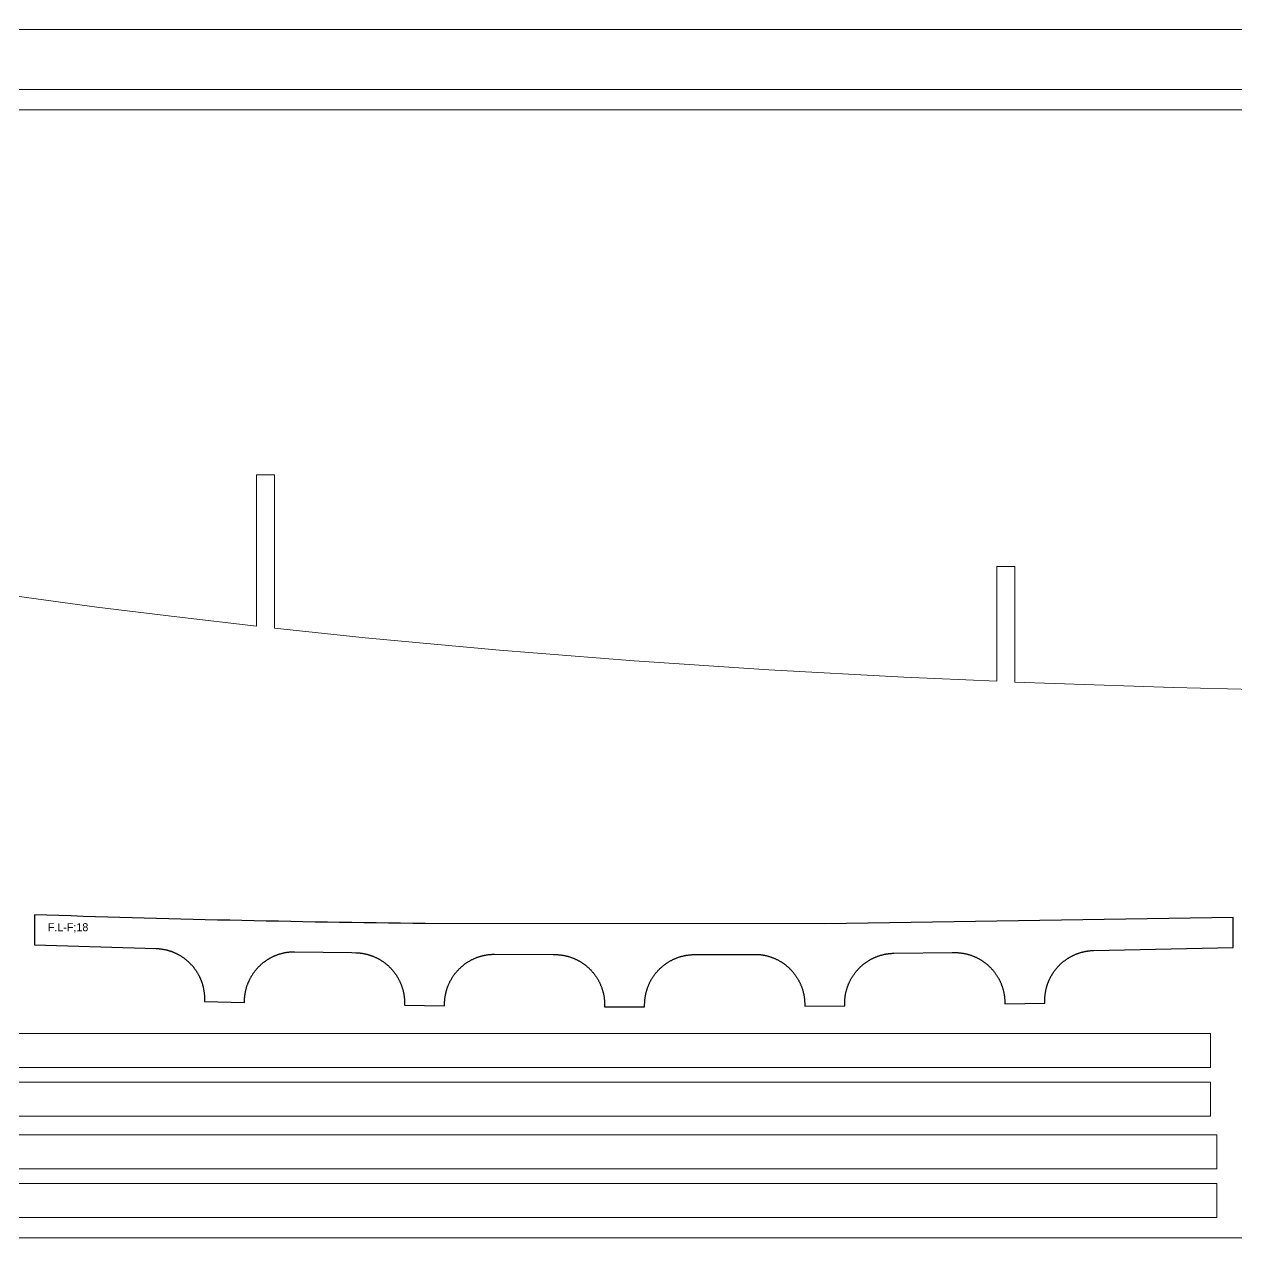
# Model space of a CAD drawing. Header units: millimetres. Extents: x 0 to 7720, y 0 to 5733.
# Drawn here: x 619 to 1225, y 4486 to 5092 of the extents above; entities that cross this region are included whole.
import ezdxf

# ---------------------------------------------------------------- set-up
doc = ezdxf.new("R2010")
doc.units = ezdxf.units.MM
for name, color, linetype in [('0_0_0', 1, 'Continuous'), ('CORTE_6MM', 1, 'Continuous'), ('plate', 3, 'Continuous')]:
    doc.layers.add(name, color=color, linetype=linetype)

msp = doc.modelspace()

# ---------------------------------------------------------------- linework, layer by layer
at = {"layer": '0_0_0', "lineweight": 0}
msp.add_lwpolyline([(1722.57, 5059.61), (10.57, 5059.61), (10.57, 5089.61), (1722.57, 5089.61), (1722.57, 5059.61)], close=True, dxfattribs=at)
at = {"layer": 'CORTE_6MM', "lineweight": 0}
for p, q in [((4.25, 4587.99), (1212.25, 4587.99)), ((1212.25, 4570.99), (1212.25, 4587.99)), ((1212.25, 4570.99), (4.25, 4570.99)), ((4.25, 4563.65), (1212.25, 4563.65)), ((1212.25, 4546.65), (1212.25, 4563.65)), ((1212.25, 4546.65), (4.25, 4546.65)), ((7.4, 4537.43), (1215.4, 4537.43)), ((1215.4, 4537.43), (1215.4, 4520.43)), ((1215.4, 4520.43), (7.4, 4520.43)), ((1215.4, 4522.43), (1215.4, 4522.43)), ((7.4, 4513.09), (1215.4, 4513.09)), ((1215.4, 4513.09), (1215.4, 4496.09)), ((1215.4, 4496.09), (7.4, 4496.09)), ((1215.4, 4498.09), (1215.4, 4498.09))]:
    msp.add_line(p, q, dxfattribs=at)
for points in [[(1722.57, 5049.46), (10.57, 5049.46)], [(588.92, 4810.19), (655.77, 4801.1), (695.65, 4796.13), (735.57, 4791.5), (735.57, 4867.13), (744.57, 4867.13), (744.57, 4790.5), (789.83, 4785.76), (857.02, 4779.52), (924.29, 4774.22), (991.62, 4769.79), (1058.99, 4766.12), (1105.57, 4764), (1105.57, 4821.33), (1114.57, 4821.33), (1114.57, 4763.63), (1193.79, 4760.86), (1261.21, 4759.18)]]:
    msp.add_lwpolyline(points, dxfattribs=at)
at = {"layer": 'CORTE_6MM'}
msp.add_lwpolyline([(1009.5, 4601.73), (1029.5, 4601.9), (1029.5, 4603.5), (1029.51, 4603.78), (1029.51, 4604.06), (1029.53, 4604.34), (1029.54, 4604.62), (1029.56, 4604.92), (1029.59, 4605.22), (1029.61, 4605.51), (1029.64, 4605.81), (1029.67, 4606.09), (1029.71, 4606.38), (1029.75, 4606.67), (1029.79, 4606.96), (1029.84, 4607.24), (1029.89, 4607.53), (1029.94, 4607.81), (1030, 4608.1), (1030.06, 4608.38), (1030.12, 4608.67), (1030.18, 4608.95), (1030.25, 4609.23), (1030.33, 4609.52), (1030.4, 4609.8), (1030.48, 4610.08), (1030.57, 4610.36), (1030.65, 4610.64), (1030.74, 4610.91), (1030.83, 4611.19), (1030.93, 4611.46), (1031.03, 4611.74), (1031.13, 4612.01), (1031.23, 4612.28), (1031.34, 4612.55), (1031.45, 4612.82), (1031.57, 4613.09), (1031.68, 4613.35), (1031.8, 4613.62), (1031.93, 4613.88), (1032.05, 4614.14), (1032.18, 4614.4), (1032.32, 4614.66), (1032.45, 4614.92), (1032.59, 4615.17), (1032.73, 4615.43), (1032.88, 4615.68), (1033.02, 4615.93), (1033.17, 4616.18), (1033.33, 4616.43), (1033.48, 4616.67), (1033.64, 4616.91), (1033.8, 4617.16), (1033.97, 4617.4), (1034.14, 4617.64), (1034.31, 4617.87), (1034.48, 4618.11), (1034.66, 4618.35), (1034.85, 4618.59), (1035.04, 4618.82), (1035.23, 4619.05), (1035.42, 4619.29), (1035.62, 4619.51), (1035.81, 4619.74), (1036.02, 4619.97), (1036.22, 4620.19), (1036.43, 4620.41), (1036.64, 4620.62), (1036.85, 4620.84), (1037.06, 4621.05), (1037.28, 4621.25), (1037.5, 4621.46), (1037.72, 4621.66), (1037.94, 4621.86), (1038.17, 4622.06), (1038.4, 4622.26), (1038.63, 4622.45), (1038.86, 4622.64), (1039.1, 4622.83), (1039.34, 4623.01), (1039.58, 4623.19), (1039.82, 4623.37), (1040.07, 4623.54), (1040.31, 4623.72), (1040.56, 4623.89), (1040.82, 4624.05), (1041.07, 4624.22), (1041.32, 4624.38), (1041.58, 4624.53), (1041.84, 4624.69), (1042.1, 4624.84), (1042.37, 4624.99), (1042.63, 4625.13), (1042.9, 4625.28), (1043.16, 4625.41), (1043.43, 4625.55), (1043.71, 4625.68), (1043.98, 4625.81), (1044.25, 4625.93), (1044.53, 4626.06), (1044.8, 4626.17), (1045.08, 4626.29), (1045.36, 4626.4), (1045.64, 4626.51), (1045.92, 4626.61), (1046.21, 4626.71), (1046.49, 4626.81), (1046.78, 4626.91), (1047.06, 4627), (1047.35, 4627.09), (1047.64, 4627.17), (1047.93, 4627.25), (1048.22, 4627.33), (1048.51, 4627.4), (1048.81, 4627.47), (1049.1, 4627.54), (1049.4, 4627.6), (1049.69, 4627.66), (1049.99, 4627.72), (1050.28, 4627.77), (1050.58, 4627.82), (1050.87, 4627.86), (1051.16, 4627.9), (1051.44, 4627.94), (1051.73, 4627.98), (1052.02, 4628.01), (1052.3, 4628.03), (1052.59, 4628.06), (1052.88, 4628.08), (1053.17, 4628.09), (1053.46, 4628.11), (1053.75, 4628.12), (1054.03, 4628.12), (1083.11, 4628.45), (1084.57, 4628.47), (1084.87, 4628.47), (1085.16, 4628.46), (1085.45, 4628.45), (1085.75, 4628.44), (1086.04, 4628.42), (1086.33, 4628.4), (1086.62, 4628.38), (1086.92, 4628.35), (1087.21, 4628.32), (1087.5, 4628.29), (1087.79, 4628.25), (1088.08, 4628.21), (1088.37, 4628.17), (1088.66, 4628.12), (1088.95, 4628.07), (1089.24, 4628.01), (1089.53, 4627.96), (1089.82, 4627.89), (1090.11, 4627.83), (1090.39, 4627.76), (1090.68, 4627.69), (1090.96, 4627.62), (1091.25, 4627.54), (1091.53, 4627.46), (1091.81, 4627.37), (1092.09, 4627.29), (1092.37, 4627.2), (1092.65, 4627.1), (1092.93, 4627), (1093.2, 4626.9), (1093.48, 4626.8), (1093.75, 4626.69), (1094.02, 4626.58), (1094.29, 4626.47), (1094.56, 4626.35), (1094.83, 4626.23), (1095.1, 4626.11), (1095.36, 4625.98), (1095.63, 4625.85), (1095.89, 4625.72), (1096.15, 4625.58), (1096.41, 4625.44), (1096.67, 4625.3), (1096.93, 4625.16), (1097.18, 4625.01), (1097.44, 4624.86), (1097.69, 4624.7), (1097.94, 4624.55), (1098.18, 4624.39), (1098.43, 4624.22), (1098.67, 4624.06), (1098.91, 4623.89), (1099.15, 4623.72), (1099.39, 4623.54), (1099.62, 4623.37), (1099.86, 4623.19), (1100.09, 4623.01), (1100.32, 4622.82), (1100.54, 4622.64), (1100.77, 4622.45), (1100.99, 4622.25), (1101.21, 4622.06), (1101.42, 4621.86), (1101.64, 4621.66), (1101.85, 4621.46), (1102.06, 4621.25), (1102.27, 4621.04), (1102.48, 4620.83), (1102.68, 4620.62), (1102.88, 4620.41), (1103.08, 4620.19), (1103.27, 4619.97), (1103.47, 4619.74), (1103.66, 4619.52), (1103.85, 4619.29), (1104.03, 4619.06), (1104.21, 4618.83), (1104.39, 4618.6), (1104.57, 4618.36), (1104.74, 4618.13), (1104.91, 4617.89), (1105.08, 4617.65), (1105.25, 4617.4), (1105.41, 4617.16), (1105.57, 4616.91), (1105.73, 4616.66), (1105.88, 4616.41), (1106.03, 4616.16), (1106.18, 4615.9), (1106.32, 4615.65), (1106.46, 4615.39), (1106.6, 4615.13), (1106.74, 4614.87), (1106.87, 4614.61), (1107, 4614.35), (1107.13, 4614.08), (1107.25, 4613.81), (1107.37, 4613.55), (1107.49, 4613.28), (1107.6, 4613.01), (1107.71, 4612.73), (1107.82, 4612.46), (1107.92, 4612.18), (1108.02, 4611.91), (1108.12, 4611.63), (1108.22, 4611.35), (1108.31, 4611.07), (1108.4, 4610.79), (1108.48, 4610.5), (1108.56, 4610.22), (1108.64, 4609.94), (1108.71, 4609.65), (1108.78, 4609.37), (1108.85, 4609.08), (1108.92, 4608.8), (1108.98, 4608.51), (1109.03, 4608.22), (1109.09, 4607.94), (1109.14, 4607.65), (1109.19, 4607.36), (1109.23, 4607.07), (1109.27, 4606.77), (1109.31, 4606.48), (1109.34, 4606.19), (1109.37, 4605.9), (1109.4, 4605.6), (1109.42, 4605.31), (1109.44, 4605.02), (1109.46, 4604.72), (1109.47, 4604.43), (1109.48, 4604.14), (1109.49, 4603.91), (1109.49, 4602.88), (1129.49, 4603.21), (1129.49, 4604.87), (1129.5, 4605.1), (1129.5, 4605.33), (1129.51, 4605.57), (1129.52, 4605.8), (1129.53, 4606.04), (1129.55, 4606.29), (1129.57, 4606.54), (1129.59, 4606.8), (1129.62, 4607.08), (1129.65, 4607.37), (1129.68, 4607.62), (1129.72, 4607.87), (1129.75, 4608.12), (1129.79, 4608.38), (1129.83, 4608.63), (1129.87, 4608.88), (1129.92, 4609.13), (1129.97, 4609.38), (1130.02, 4609.63), (1130.07, 4609.88), (1130.13, 4610.12), (1130.19, 4610.37), (1130.25, 4610.62), (1130.31, 4610.87), (1130.38, 4611.11), (1130.45, 4611.36), (1130.52, 4611.6), (1130.59, 4611.84), (1130.67, 4612.09), (1130.74, 4612.33), (1130.82, 4612.57), (1130.91, 4612.81), (1130.99, 4613.05), (1131.08, 4613.29), (1131.17, 4613.53), (1131.26, 4613.76), (1131.36, 4614), (1131.46, 4614.23), (1131.56, 4614.47), (1131.66, 4614.7), (1131.77, 4614.93), (1131.87, 4615.17), (1131.98, 4615.4), (1132.1, 4615.63), (1132.21, 4615.86), (1132.33, 4616.08), (1132.45, 4616.31), (1132.57, 4616.53), (1132.7, 4616.76), (1132.82, 4616.98), (1132.95, 4617.2), (1133.08, 4617.42), (1133.21, 4617.64), (1133.35, 4617.86), (1133.49, 4618.07), (1133.63, 4618.29), (1133.77, 4618.5), (1133.91, 4618.71), (1134.06, 4618.92), (1134.21, 4619.13), (1134.36, 4619.33), (1134.51, 4619.54), (1134.67, 4619.74), (1134.82, 4619.95), (1134.98, 4620.15), (1135.14, 4620.34), (1135.31, 4620.54), (1135.47, 4620.74), (1135.64, 4620.93), (1135.81, 4621.12), (1135.98, 4621.31), (1136.15, 4621.5), (1136.33, 4621.69), (1136.5, 4621.88), (1136.68, 4622.06), (1136.86, 4622.24), (1137.05, 4622.42), (1137.23, 4622.6), (1137.42, 4622.77), (1137.61, 4622.95), (1137.79, 4623.12), (1137.99, 4623.29), (1138.18, 4623.46), (1138.37, 4623.62), (1138.57, 4623.79), (1138.77, 4623.95), (1138.97, 4624.11), (1139.17, 4624.27), (1139.37, 4624.42), (1139.58, 4624.58), (1139.78, 4624.73), (1139.99, 4624.88), (1140.2, 4625.03), (1140.41, 4625.17), (1140.62, 4625.31), (1140.84, 4625.45), (1141.05, 4625.59), (1141.27, 4625.73), (1141.49, 4625.86), (1141.71, 4626), (1141.93, 4626.13), (1142.15, 4626.25), (1142.37, 4626.38), (1142.6, 4626.5), (1142.82, 4626.62), (1143.05, 4626.74), (1143.28, 4626.86), (1143.51, 4626.97), (1143.74, 4627.08), (1143.97, 4627.19), (1144.2, 4627.3), (1144.43, 4627.4), (1144.67, 4627.5), (1144.9, 4627.6), (1145.14, 4627.7), (1145.37, 4627.79), (1145.61, 4627.88), (1145.85, 4627.97), (1146.09, 4628.06), (1146.33, 4628.14), (1146.57, 4628.23), (1146.81, 4628.3), (1147.06, 4628.38), (1147.3, 4628.46), (1147.55, 4628.53), (1147.79, 4628.6), (1148.04, 4628.66), (1148.28, 4628.73), (1148.53, 4628.79), (1148.78, 4628.85), (1149.03, 4628.91), (1149.28, 4628.96), (1149.53, 4629.01), (1149.78, 4629.06), (1150.03, 4629.11), (1150.28, 4629.15), (1150.53, 4629.2), (1150.78, 4629.24), (1151.04, 4629.27), (1151.29, 4629.31), (1151.54, 4629.34), (1151.79, 4629.37), (1152.05, 4629.39), (1152.3, 4629.42), (1152.56, 4629.44), (1152.81, 4629.46), (1153.07, 4629.47), (1153.32, 4629.48), (1153.58, 4629.49), (1153.83, 4629.5), (1223.56, 4630.96), (1223.56, 4645.96), (1019.72, 4642.82), (819.73, 4642.94, -0.005679), (624.56, 4647.35), (624.56, 4632.34), (685.37, 4630.49), (685.87, 4630.47), (686.13, 4630.46), (686.38, 4630.44), (686.64, 4630.42), (686.89, 4630.4), (687.14, 4630.37), (687.39, 4630.34), (687.64, 4630.31), (687.9, 4630.28), (688.15, 4630.24), (688.4, 4630.21), (688.65, 4630.17), (688.9, 4630.12), (689.15, 4630.08), (689.4, 4630.03), (689.65, 4629.98), (689.9, 4629.92), (690.15, 4629.87), (690.39, 4629.81), (690.64, 4629.75), (690.88, 4629.69), (691.13, 4629.62), (691.37, 4629.55), (691.62, 4629.48), (691.86, 4629.41), (692.1, 4629.33), (692.34, 4629.25), (692.58, 4629.17), (692.82, 4629.09), (693.06, 4629), (693.3, 4628.92), (693.54, 4628.83), (693.77, 4628.73), (694.01, 4628.64), (694.24, 4628.54), (694.48, 4628.44), (694.71, 4628.34), (694.94, 4628.23), (695.17, 4628.13), (695.4, 4628.02), (695.63, 4627.9), (695.86, 4627.79), (696.08, 4627.67), (696.31, 4627.55), (696.53, 4627.43), (696.76, 4627.31), (696.98, 4627.18), (697.2, 4627.05), (697.42, 4626.92), (697.64, 4626.79), (697.86, 4626.65), (698.08, 4626.51), (698.29, 4626.37), (698.5, 4626.23), (698.71, 4626.09), (698.92, 4625.94), (699.13, 4625.79), (699.34, 4625.64), (699.54, 4625.49), (699.75, 4625.33), (699.95, 4625.18), (700.15, 4625.02), (700.35, 4624.86), (700.55, 4624.69), (700.74, 4624.53), (700.94, 4624.36), (701.13, 4624.19), (701.32, 4624.02), (701.51, 4623.85), (701.69, 4623.67), (701.88, 4623.5), (702.06, 4623.32), (702.25, 4623.14), (702.43, 4622.95), (702.6, 4622.77), (702.78, 4622.58), (702.95, 4622.39), (703.13, 4622.2), (703.3, 4622.01), (703.46, 4621.82), (703.63, 4621.62), (703.8, 4621.43), (703.96, 4621.23), (704.12, 4621.03), (704.28, 4620.83), (704.43, 4620.62), (704.59, 4620.42), (704.74, 4620.21), (704.89, 4620), (705.03, 4619.79), (705.18, 4619.58), (705.32, 4619.37), (705.46, 4619.16), (705.6, 4618.94), (705.74, 4618.73), (705.87, 4618.51), (706, 4618.29), (706.13, 4618.07), (706.26, 4617.85), (706.39, 4617.62), (706.51, 4617.4), (706.63, 4617.17), (706.75, 4616.94), (706.87, 4616.71), (706.98, 4616.48), (707.09, 4616.25), (707.2, 4616.02), (707.31, 4615.79), (707.41, 4615.56), (707.51, 4615.32), (707.61, 4615.09), (707.7, 4614.85), (707.8, 4614.62), (707.89, 4614.38), (707.98, 4614.14), (708.06, 4613.91), (708.15, 4613.67), (708.23, 4613.43), (708.31, 4613.18), (708.39, 4612.94), (708.46, 4612.7), (708.53, 4612.46), (708.6, 4612.21), (708.67, 4611.97), (708.73, 4611.72), (708.79, 4611.48), (708.85, 4611.23), (708.91, 4610.98), (708.96, 4610.74), (709.02, 4610.49), (709.07, 4610.24), (709.11, 4609.99), (709.16, 4609.74), (709.2, 4609.49), (709.24, 4609.24), (709.27, 4608.99), (709.31, 4608.73), (709.34, 4608.48), (709.37, 4608.23), (709.4, 4607.94), (709.42, 4607.67), (709.45, 4607.41), (709.46, 4607.15), (709.48, 4606.91), (709.49, 4606.67), (709.5, 4606.44), (709.51, 4606.2), (709.52, 4605.74), (709.52, 4604.08), (729.52, 4603.59), (729.52, 4604.11), (729.52, 4604.38), (729.53, 4604.64), (729.54, 4604.91), (729.55, 4605.17), (729.56, 4605.44), (729.58, 4605.7), (729.6, 4605.97), (729.63, 4606.23), (729.65, 4606.5), (729.68, 4606.76), (729.71, 4607.03), (729.75, 4607.29), (729.78, 4607.56), (729.83, 4607.82), (729.87, 4608.08), (729.91, 4608.34), (729.96, 4608.6), (730.01, 4608.86), (730.07, 4609.12), (730.12, 4609.38), (730.18, 4609.64), (730.25, 4609.9), (730.31, 4610.16), (730.38, 4610.41), (730.45, 4610.67), (730.52, 4610.93), (730.6, 4611.18), (730.68, 4611.43), (730.76, 4611.69), (730.84, 4611.94), (730.93, 4612.19), (731.02, 4612.44), (731.11, 4612.69), (731.21, 4612.94), (731.3, 4613.19), (731.4, 4613.43), (731.51, 4613.68), (731.61, 4613.92), (731.72, 4614.17), (731.83, 4614.41), (731.94, 4614.64), (732.06, 4614.88), (732.17, 4615.12), (732.29, 4615.35), (732.41, 4615.59), (732.54, 4615.82), (732.67, 4616.05), (732.79, 4616.28), (732.93, 4616.51), (733.06, 4616.73), (733.2, 4616.96), (733.33, 4617.18), (733.48, 4617.4), (733.62, 4617.63), (733.76, 4617.84), (733.91, 4618.06), (734.06, 4618.28), (734.21, 4618.49), (734.37, 4618.71), (734.53, 4618.92), (734.69, 4619.13), (734.85, 4619.33), (735.01, 4619.54), (735.18, 4619.75), (735.34, 4619.95), (735.51, 4620.15), (735.69, 4620.35), (735.86, 4620.55), (736.04, 4620.74), (736.22, 4620.94), (736.4, 4621.13), (736.58, 4621.32), (736.76, 4621.51), (736.95, 4621.69), (737.14, 4621.88), (737.33, 4622.06), (737.52, 4622.24), (737.72, 4622.42), (737.91, 4622.59), (738.11, 4622.77), (738.31, 4622.94), (738.51, 4623.11), (738.71, 4623.28), (738.92, 4623.44), (739.12, 4623.6), (739.33, 4623.76), (739.54, 4623.92), (739.75, 4624.08), (739.97, 4624.23), (740.18, 4624.39), (740.4, 4624.54), (740.62, 4624.68), (740.84, 4624.83), (741.06, 4624.97), (741.28, 4625.11), (741.5, 4625.25), (741.73, 4625.39), (741.95, 4625.52), (742.18, 4625.65), (742.41, 4625.78), (742.64, 4625.91), (742.88, 4626.03), (743.11, 4626.15), (743.35, 4626.27), (743.59, 4626.39), (743.83, 4626.5), (744.07, 4626.62), (744.31, 4626.73), (744.55, 4626.83), (744.8, 4626.94), (745.04, 4627.04), (745.29, 4627.14), (745.53, 4627.23), (745.78, 4627.33), (746.03, 4627.42), (746.28, 4627.51), (746.53, 4627.59), (746.78, 4627.68), (747.03, 4627.76), (747.29, 4627.84), (747.54, 4627.91), (747.8, 4627.98), (748.05, 4628.05), (748.31, 4628.12), (748.57, 4628.19), (748.82, 4628.25), (749.08, 4628.31), (749.34, 4628.36), (749.6, 4628.42), (749.86, 4628.47), (750.12, 4628.51), (750.39, 4628.56), (750.65, 4628.6), (750.91, 4628.64), (751.17, 4628.68), (751.44, 4628.71), (751.7, 4628.74), (751.96, 4628.77), (752.23, 4628.8), (752.49, 4628.82), (752.76, 4628.84), (753.02, 4628.86), (753.29, 4628.87), (753.58, 4628.89), (753.85, 4628.9), (754.1, 4628.9), (754.35, 4628.9), (754.59, 4628.9), (783.09, 4628.42), (785.22, 4628.39), (785.49, 4628.38), (785.75, 4628.36), (786.02, 4628.35), (786.29, 4628.33), (786.55, 4628.31), (786.82, 4628.29), (787.08, 4628.26), (787.35, 4628.23), (787.61, 4628.2), (787.88, 4628.17), (788.14, 4628.13), (788.4, 4628.09), (788.66, 4628.05), (788.93, 4628), (789.19, 4627.95), (789.45, 4627.9), (789.71, 4627.85), (789.97, 4627.79), (790.23, 4627.73), (790.49, 4627.67), (790.75, 4627.6), (791, 4627.53), (791.26, 4627.46), (791.52, 4627.39), (791.77, 4627.31), (792.03, 4627.24), (792.28, 4627.15), (792.53, 4627.07), (792.79, 4626.98), (793.04, 4626.89), (793.29, 4626.8), (793.54, 4626.71), (793.79, 4626.61), (794.04, 4626.51), (794.28, 4626.4), (794.53, 4626.3), (794.77, 4626.19), (795.02, 4626.08), (795.26, 4625.96), (795.5, 4625.84), (795.74, 4625.73), (795.98, 4625.6), (796.22, 4625.48), (796.45, 4625.35), (796.69, 4625.22), (796.92, 4625.09), (797.15, 4624.96), (797.38, 4624.82), (797.61, 4624.68), (797.84, 4624.54), (798.06, 4624.4), (798.29, 4624.25), (798.51, 4624.1), (798.73, 4623.95), (798.95, 4623.8), (799.17, 4623.64), (799.39, 4623.48), (799.6, 4623.32), (799.81, 4623.16), (800.02, 4622.99), (800.23, 4622.82), (800.44, 4622.65), (800.65, 4622.48), (800.85, 4622.31), (801.05, 4622.13), (801.25, 4621.95), (801.45, 4621.77), (801.65, 4621.59), (801.84, 4621.4), (802.04, 4621.22), (802.23, 4621.03), (802.41, 4620.83), (802.6, 4620.64), (802.78, 4620.45), (802.96, 4620.25), (803.14, 4620.05), (803.32, 4619.85), (803.5, 4619.65), (803.67, 4619.44), (803.84, 4619.24), (804.01, 4619.03), (804.18, 4618.82), (804.34, 4618.61), (804.5, 4618.39), (804.66, 4618.18), (804.82, 4617.96), (804.97, 4617.74), (805.13, 4617.52), (805.28, 4617.3), (805.42, 4617.08), (805.57, 4616.85), (805.71, 4616.63), (805.85, 4616.4), (805.99, 4616.17), (806.13, 4615.94), (806.26, 4615.7), (806.39, 4615.47), (806.52, 4615.23), (806.65, 4615), (806.77, 4614.76), (806.89, 4614.52), (807.01, 4614.28), (807.12, 4614.04), (807.23, 4613.8), (807.34, 4613.56), (807.45, 4613.31), (807.55, 4613.07), (807.66, 4612.82), (807.75, 4612.57), (807.85, 4612.33), (807.94, 4612.08), (808.04, 4611.83), (808.12, 4611.58), (808.21, 4611.32), (808.29, 4611.07), (808.37, 4610.82), (808.45, 4610.56), (808.53, 4610.31), (808.6, 4610.05), (808.67, 4609.79), (808.74, 4609.53), (808.8, 4609.27), (808.86, 4609.02), (808.92, 4608.75), (808.98, 4608.49), (809.03, 4608.23), (809.08, 4607.97), (809.13, 4607.71), (809.17, 4607.44), (809.21, 4607.18), (809.25, 4606.91), (809.29, 4606.65), (809.32, 4606.39), (809.35, 4606.12), (809.38, 4605.86), (809.4, 4605.59), (809.43, 4605.33), (809.45, 4605.06), (809.46, 4604.8), (809.48, 4604.53), (809.49, 4604.26), (809.49, 4604), (809.5, 4603.73), (809.5, 4602.13), (829.5, 4601.9), (829.5, 4603.02), (829.51, 4603.26), (829.52, 4603.55), (829.53, 4603.84), (829.55, 4604.14), (829.57, 4604.43), (829.59, 4604.72), (829.61, 4605.01), (829.64, 4605.3), (829.68, 4605.59), (829.71, 4605.88), (829.75, 4606.17), (829.8, 4606.46), (829.84, 4606.75), (829.89, 4607.04), (829.95, 4607.33), (830, 4607.61), (830.06, 4607.9), (830.13, 4608.18), (830.19, 4608.47), (830.26, 4608.75), (830.33, 4609.03), (830.41, 4609.32), (830.49, 4609.6), (830.58, 4609.88), (830.66, 4610.16), (830.75, 4610.44), (830.85, 4610.72), (830.94, 4610.99), (831.04, 4611.27), (831.14, 4611.54), (831.25, 4611.81), (831.36, 4612.09), (831.47, 4612.36), (831.59, 4612.62), (831.71, 4612.89), (831.83, 4613.16), (831.95, 4613.42), (832.08, 4613.68), (832.21, 4613.95), (832.34, 4614.21), (832.48, 4614.46), (832.62, 4614.72), (832.76, 4614.97), (832.91, 4615.23), (833.06, 4615.48), (833.21, 4615.73), (833.36, 4615.98), (833.52, 4616.22), (833.68, 4616.47), (833.84, 4616.71), (834.01, 4616.95), (834.18, 4617.19), (834.35, 4617.43), (834.53, 4617.66), (834.7, 4617.89), (834.88, 4618.12), (835.07, 4618.35), (835.25, 4618.58), (835.44, 4618.81), (835.63, 4619.03), (835.83, 4619.25), (836.02, 4619.47), (836.22, 4619.68), (836.42, 4619.89), (836.62, 4620.1), (836.83, 4620.31), (837.04, 4620.52), (837.25, 4620.72), (837.46, 4620.92), (837.68, 4621.12), (837.89, 4621.31), (838.11, 4621.51), (838.33, 4621.7), (838.56, 4621.88), (838.78, 4622.07), (839.01, 4622.25), (839.24, 4622.43), (839.47, 4622.61), (839.71, 4622.78), (839.95, 4622.95), (840.18, 4623.12), (840.43, 4623.29), (840.67, 4623.45), (840.91, 4623.61), (841.16, 4623.77), (841.41, 4623.93), (841.66, 4624.08), (841.91, 4624.23), (842.17, 4624.37), (842.42, 4624.52), (842.68, 4624.66), (842.94, 4624.79), (843.2, 4624.93), (843.46, 4625.06), (843.72, 4625.19), (843.99, 4625.31), (844.25, 4625.43), (844.52, 4625.55), (844.79, 4625.66), (845.06, 4625.78), (845.33, 4625.89), (845.6, 4625.99), (845.88, 4626.09), (846.15, 4626.19), (846.43, 4626.29), (846.71, 4626.38), (846.98, 4626.47), (847.26, 4626.56), (847.54, 4626.64), (847.82, 4626.72), (848.11, 4626.8), (848.39, 4626.87), (848.67, 4626.94), (848.96, 4627.01), (849.24, 4627.07), (849.53, 4627.13), (849.82, 4627.18), (850.1, 4627.24), (850.39, 4627.29), (850.68, 4627.33), (850.97, 4627.38), (851.26, 4627.42), (851.56, 4627.45), (851.85, 4627.49), (852.14, 4627.52), (852.43, 4627.54), (852.72, 4627.56), (853.02, 4627.58), (853.31, 4627.6), (853.6, 4627.61), (853.9, 4627.62), (854.19, 4627.62), (854.48, 4627.63), (883.81, 4627.47), (884.98, 4627.47), (885.25, 4627.46), (885.53, 4627.45), (885.83, 4627.44), (886.15, 4627.42), (886.44, 4627.4), (886.74, 4627.37), (887.03, 4627.34), (887.32, 4627.31), (887.61, 4627.28), (887.9, 4627.24), (888.19, 4627.2), (888.48, 4627.15), (888.77, 4627.1), (889.06, 4627.05), (889.35, 4627), (889.64, 4626.94), (889.93, 4626.88), (890.21, 4626.81), (890.5, 4626.74), (890.78, 4626.67), (891.07, 4626.59), (891.35, 4626.51), (891.63, 4626.43), (891.91, 4626.35), (892.19, 4626.26), (892.47, 4626.17), (892.75, 4626.07), (893.02, 4625.97), (893.3, 4625.87), (893.57, 4625.77), (893.85, 4625.66), (894.12, 4625.55), (894.39, 4625.43), (894.66, 4625.31), (894.92, 4625.19), (895.19, 4625.07), (895.45, 4624.94), (895.72, 4624.81), (895.98, 4624.68), (896.24, 4624.54), (896.5, 4624.4), (896.76, 4624.26), (897.01, 4624.11), (897.27, 4623.97), (897.52, 4623.81), (897.77, 4623.66), (898.02, 4623.5), (898.26, 4623.34), (898.51, 4623.18), (898.75, 4623.01), (898.99, 4622.84), (899.23, 4622.67), (899.46, 4622.5), (899.7, 4622.32), (899.93, 4622.14), (900.16, 4621.96), (900.39, 4621.77), (900.61, 4621.58), (900.84, 4621.39), (901.06, 4621.2), (901.28, 4621.01), (901.49, 4620.81), (901.71, 4620.61), (901.92, 4620.4), (902.13, 4620.2), (902.33, 4619.99), (902.54, 4619.78), (902.74, 4619.57), (902.94, 4619.35), (903.14, 4619.13), (903.33, 4618.91), (903.52, 4618.69), (903.71, 4618.46), (903.9, 4618.24), (904.08, 4618.01), (904.27, 4617.78), (904.44, 4617.54), (904.62, 4617.31), (904.79, 4617.07), (904.96, 4616.83), (905.13, 4616.59), (905.29, 4616.35), (905.46, 4616.1), (905.61, 4615.86), (905.77, 4615.61), (905.92, 4615.36), (906.07, 4615.1), (906.22, 4614.85), (906.36, 4614.6), (906.5, 4614.34), (906.64, 4614.08), (906.77, 4613.82), (906.9, 4613.56), (907.03, 4613.3), (907.16, 4613.03), (907.28, 4612.77), (907.4, 4612.5), (907.51, 4612.23), (907.63, 4611.96), (907.74, 4611.69), (907.84, 4611.41), (907.95, 4611.14), (908.05, 4610.86), (908.14, 4610.59), (908.24, 4610.31), (908.33, 4610.03), (908.42, 4609.75), (908.5, 4609.47), (908.58, 4609.18), (908.66, 4608.9), (908.73, 4608.62), (908.8, 4608.33), (908.87, 4608.05), (908.93, 4607.76), (908.99, 4607.48), (909.05, 4607.19), (909.1, 4606.9), (909.15, 4606.61), (909.2, 4606.33), (909.24, 4606.04), (909.28, 4605.75), (909.32, 4605.46), (909.35, 4605.16), (909.38, 4604.87), (909.41, 4604.58), (909.43, 4604.28), (909.45, 4603.99), (909.47, 4603.7), (909.48, 4603.41), (909.49, 4603.11), (909.5, 4602.82), (909.5, 4601.42), (929.5, 4601.41), (929.5, 4602.55), (929.5, 4602.84), (929.51, 4603.14), (929.52, 4603.43), (929.53, 4603.73), (929.55, 4604.02), (929.57, 4604.31), (929.59, 4604.61), (929.62, 4604.9), (929.65, 4605.19), (929.68, 4605.49), (929.72, 4605.78), (929.76, 4606.07), (929.8, 4606.36), (929.85, 4606.65), (929.9, 4606.94), (929.96, 4607.23), (930.01, 4607.51), (930.07, 4607.8), (930.14, 4608.09), (930.21, 4608.37), (930.28, 4608.66), (930.35, 4608.94), (930.43, 4609.23), (930.51, 4609.51), (930.6, 4609.79), (930.69, 4610.08), (930.78, 4610.36), (930.87, 4610.63), (930.97, 4610.91), (931.07, 4611.19), (931.18, 4611.46), (931.28, 4611.74), (931.39, 4612.01), (931.51, 4612.28), (931.63, 4612.55), (931.75, 4612.82), (931.87, 4613.08), (931.99, 4613.35), (932.12, 4613.61), (932.26, 4613.88), (932.39, 4614.14), (932.53, 4614.39), (932.67, 4614.65), (932.82, 4614.91), (932.97, 4615.16), (933.12, 4615.41), (933.27, 4615.66), (933.43, 4615.91), (933.59, 4616.16), (933.75, 4616.41), (933.92, 4616.65), (934.08, 4616.89), (934.25, 4617.13), (934.43, 4617.37), (934.61, 4617.6), (934.79, 4617.84), (934.97, 4618.07), (935.15, 4618.3), (935.34, 4618.52), (935.53, 4618.75), (935.73, 4618.97), (935.92, 4619.19), (936.12, 4619.41), (936.32, 4619.62), (936.52, 4619.83), (936.73, 4620.04), (936.94, 4620.25), (937.15, 4620.46), (937.36, 4620.66), (937.57, 4620.86), (937.79, 4621.06), (938.01, 4621.25), (938.23, 4621.44), (938.46, 4621.63), (938.68, 4621.82), (938.91, 4622.01), (939.14, 4622.19), (939.38, 4622.37), (939.61, 4622.54), (939.85, 4622.72), (940.09, 4622.89), (940.33, 4623.05), (940.57, 4623.22), (940.82, 4623.38), (941.06, 4623.54), (941.31, 4623.7), (941.56, 4623.85), (941.82, 4624), (942.07, 4624.15), (942.33, 4624.3), (942.59, 4624.44), (942.85, 4624.58), (943.11, 4624.71), (943.37, 4624.85), (943.63, 4624.97), (943.9, 4625.1), (944.17, 4625.22), (944.44, 4625.34), (944.7, 4625.46), (944.98, 4625.57), (945.25, 4625.68), (945.52, 4625.79), (945.8, 4625.9), (946.07, 4626), (946.35, 4626.09), (946.63, 4626.19), (946.91, 4626.28), (947.19, 4626.37), (947.47, 4626.45), (947.75, 4626.53), (948.03, 4626.61), (948.32, 4626.68), (948.6, 4626.75), (948.89, 4626.82), (949.18, 4626.89), (949.46, 4626.95), (949.75, 4627), (950.04, 4627.06), (950.33, 4627.11), (950.62, 4627.16), (950.91, 4627.2), (951.21, 4627.24), (951.5, 4627.28), (951.79, 4627.31), (952.08, 4627.34), (952.37, 4627.37), (952.67, 4627.39), (952.96, 4627.41), (953.28, 4627.43), (953.58, 4627.44), (953.86, 4627.45), (954.13, 4627.46), (983.52, 4627.58), (984.69, 4627.58), (984.97, 4627.58), (985.25, 4627.57), (985.54, 4627.56), (985.87, 4627.54), (986.16, 4627.53), (986.46, 4627.51), (986.75, 4627.48), (987.04, 4627.45), (987.33, 4627.42), (987.62, 4627.39), (987.92, 4627.35), (988.21, 4627.31), (988.5, 4627.26), (988.79, 4627.21), (989.08, 4627.16), (989.36, 4627.1), (989.65, 4627.04), (989.94, 4626.98), (990.22, 4626.92), (990.51, 4626.85), (990.79, 4626.78), (991.08, 4626.7), (991.36, 4626.62), (991.64, 4626.54), (991.92, 4626.46), (992.2, 4626.37), (992.48, 4626.27), (992.75, 4626.18), (993.03, 4626.08), (993.3, 4625.98), (993.58, 4625.88), (993.85, 4625.77), (994.12, 4625.66), (994.39, 4625.54), (994.66, 4625.42), (994.92, 4625.3), (995.19, 4625.18), (995.45, 4625.05), (995.72, 4624.92), (995.98, 4624.79), (996.24, 4624.65), (996.5, 4624.51), (996.75, 4624.37), (997.01, 4624.23), (997.26, 4624.08), (997.51, 4623.93), (997.76, 4623.77), (998.01, 4623.61), (998.26, 4623.45), (998.5, 4623.29), (998.74, 4623.13), (998.98, 4622.96), (999.22, 4622.79), (999.46, 4622.61), (999.69, 4622.44), (999.92, 4622.26), (1000.15, 4622.08), (1000.38, 4621.89), (1000.6, 4621.7), (1000.83, 4621.51), (1001.05, 4621.32), (1001.26, 4621.13), (1001.48, 4620.93), (1001.69, 4620.73), (1001.9, 4620.53), (1002.11, 4620.32), (1002.32, 4620.11), (1002.52, 4619.9), (1002.73, 4619.69), (1002.93, 4619.48), (1003.12, 4619.26), (1003.32, 4619.04), (1003.51, 4618.82), (1003.7, 4618.59), (1003.88, 4618.37), (1004.07, 4618.14), (1004.25, 4617.91), (1004.43, 4617.67), (1004.61, 4617.44), (1004.78, 4617.2), (1004.95, 4616.96), (1005.12, 4616.72), (1005.28, 4616.48), (1005.44, 4616.23), (1005.6, 4615.99), (1005.76, 4615.74), (1005.91, 4615.49), (1006.06, 4615.24), (1006.21, 4614.98), (1006.35, 4614.73), (1006.49, 4614.47), (1006.63, 4614.21), (1006.76, 4613.95), (1006.89, 4613.69), (1007.02, 4613.43), (1007.15, 4613.16), (1007.27, 4612.9), (1007.39, 4612.63), (1007.51, 4612.36), (1007.62, 4612.09), (1007.73, 4611.82), (1007.84, 4611.54), (1007.94, 4611.27), (1008.04, 4610.99), (1008.14, 4610.72), (1008.23, 4610.44), (1008.32, 4610.16), (1008.41, 4609.88), (1008.49, 4609.59), (1008.57, 4609.31), (1008.65, 4609.03), (1008.73, 4608.74), (1008.8, 4608.46), (1008.86, 4608.18), (1008.93, 4607.89), (1008.99, 4607.6), (1009.05, 4607.32), (1009.1, 4607.03), (1009.15, 4606.74), (1009.2, 4606.45), (1009.24, 4606.16), (1009.28, 4605.87), (1009.32, 4605.58), (1009.35, 4605.29), (1009.38, 4604.99), (1009.41, 4604.7), (1009.43, 4604.41), (1009.45, 4604.12), (1009.47, 4603.83), (1009.48, 4603.53), (1009.49, 4603.24), (1009.49, 4602.95), (1009.5, 4601.73)], format="xyb", close=True, dxfattribs=at)
at = {"layer": 'plate', "lineweight": 0}
msp.add_lwpolyline([(0, 5705.99), (2440, 5705.99), (2440, 4485.99), (0, 4485.99)], close=True, dxfattribs=at)

# ---------------------------------------------------------------- texts
at = {"lineweight": 0, "insert": (631.26, 4643.15), "char_height": 4, "width": 9480.4929, "attachment_point": 1}
msp.add_mtext('F.L-F;18', dxfattribs=at)

doc.saveas('drawing.dxf')
